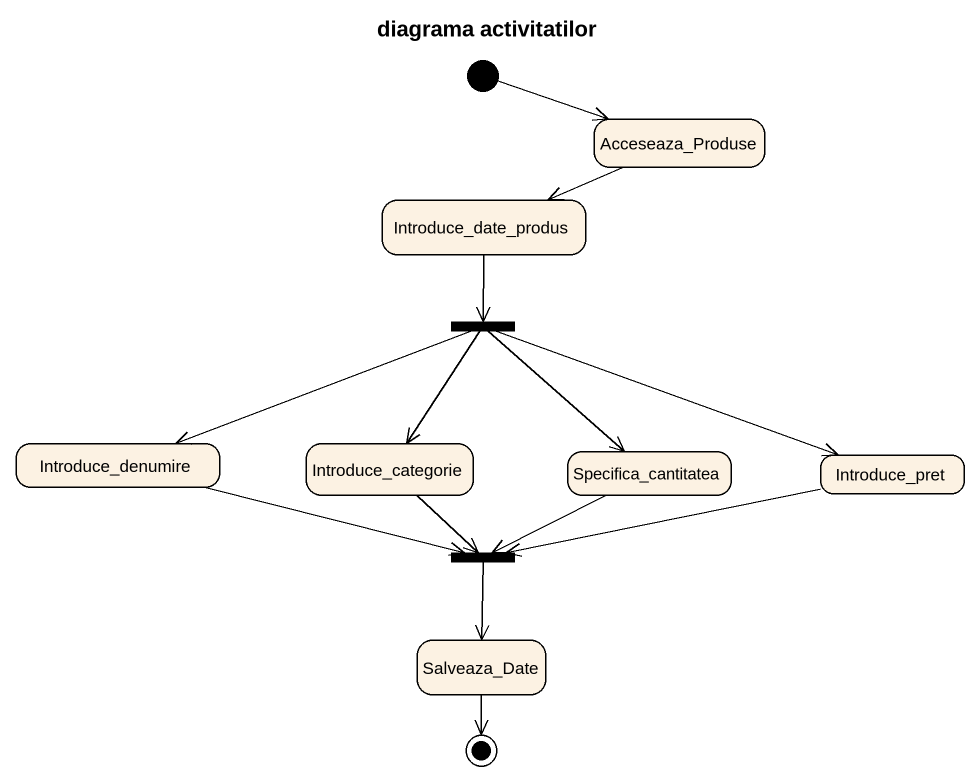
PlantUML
@startuml
title diagrama activitatilor
hide empty description
state Acceseaza_Produse
state Introduce_date_produs
state fork1 <<fork>>
state Introduce_denumire
state Introduce_categorie
state Specifica_cantitatea
state Introduce_pret
state fork2 <<join>>
state Salveaza_Date
[*] -right-> Acceseaza_Produse
Acceseaza_Produse -left-> Introduce_date_produs
Introduce_date_produs --> fork1
fork1 -left-> Introduce_denumire
fork1 --> Introduce_categorie
fork1 --> Specifica_cantitatea
fork1 -right-> Introduce_pret
Introduce_denumire -right-> fork2
Introduce_categorie --> fork2
Specifica_cantitatea -left-> fork2
Introduce_pret -left-> fork2
fork2 --> Salveaza_Date
Salveaza_Date --> [*]
@enduml
